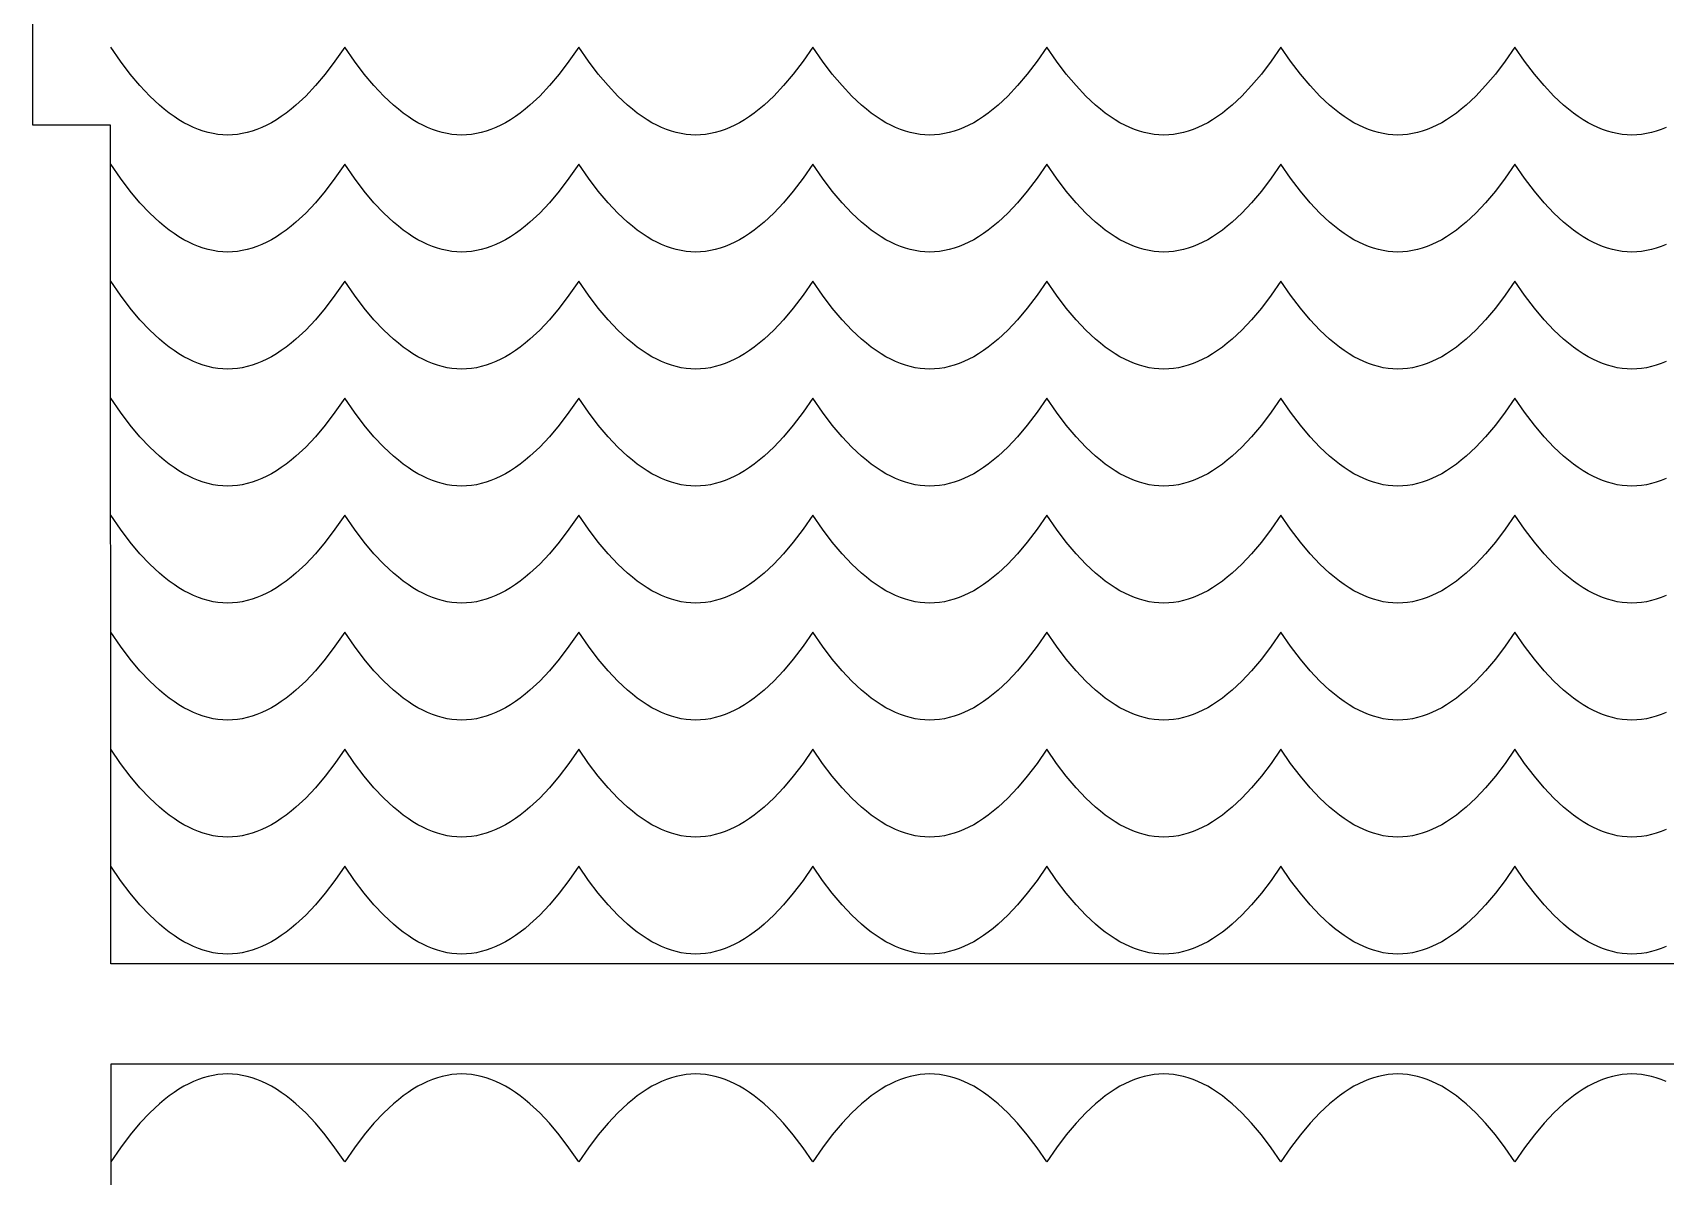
# Model space of a CAD drawing. Extents: x -831 to 1547, y -1426 to -385.
# Drawn here: x -1.2 to 61.6, y -667.8 to -623.8 of the extents above; entities that cross this region are included whole.
import ezdxf

# ---------------------------------------------------------------- set-up
doc = ezdxf.new("R2010")
doc.units = 0
doc.layers.add('CUT', color=18, linetype='CONTINUOUS')
doc.layers.add('ENGRAVE', color=1, linetype='CONTINUOUS')

msp = doc.modelspace()

# ---------------------------------------------------------------- linework, layer by layer
at = {"layer": 'CUT'}
for points in [[(1.841, -627.348), (-1.158, -627.348), (-1.158, -615.348), (1.842, -615.348), (1.841, -583.098), (253.842, -583.098), (253.842, -659.598), (1.842, -659.598)], [(1.841, -695.709), (-1.159, -695.709), (-1.159, -707.709), (1.842, -707.709), (1.841, -739.959), (253.842, -739.959), (253.842, -663.459), (1.842, -663.459)]]:
    msp.add_lwpolyline(points, close=True, dxfattribs=at)
at = {"layer": 'ENGRAVE'}
for points in [[(61.654, -627.436), (61.467, -627.512), (61.279, -627.576), (61.092, -627.629), (60.904, -627.67), (60.717, -627.699), (60.529, -627.717), (60.342, -627.723), (60.154, -627.717), (59.967, -627.699), (59.779, -627.67), (59.592, -627.629), (59.404, -627.576), (59.217, -627.512), (59.029, -627.436), (58.842, -627.348), (58.654, -627.248), (58.467, -627.137), (58.279, -627.014), (58.092, -626.879), (57.904, -626.733), (57.717, -626.574), (57.342, -626.223), (56.967, -625.824), (56.592, -625.379), (56.217, -624.887), (55.842, -624.348), (55.467, -624.887), (55.092, -625.379), (54.717, -625.824), (54.342, -626.223), (53.967, -626.574), (53.779, -626.732), (53.592, -626.879), (53.404, -627.014), (53.217, -627.137), (53.029, -627.248), (52.842, -627.348), (52.654, -627.436), (52.467, -627.512), (52.279, -627.576), (52.092, -627.629), (51.904, -627.67), (51.717, -627.699), (51.529, -627.717), (51.342, -627.723), (51.154, -627.717), (50.967, -627.699), (50.779, -627.67), (50.592, -627.629), (50.404, -627.576), (50.217, -627.512), (50.029, -627.436), (49.842, -627.348), (49.654, -627.248), (49.467, -627.137), (49.279, -627.014), (49.092, -626.879), (48.904, -626.732), (48.717, -626.574), (48.342, -626.223), (47.967, -625.824), (47.592, -625.379), (47.217, -624.887), (46.842, -624.348), (46.467, -624.887), (46.092, -625.379), (45.717, -625.824), (45.342, -626.223), (44.967, -626.574), (44.779, -626.732), (44.592, -626.879), (44.404, -627.014), (44.217, -627.137), (44.029, -627.248), (43.842, -627.348), (43.654, -627.436), (43.467, -627.512), (43.279, -627.576), (43.092, -627.629), (42.904, -627.67), (42.717, -627.699), (42.529, -627.717), (42.342, -627.723), (42.154, -627.717), (41.967, -627.699), (41.779, -627.67), (41.592, -627.629), (41.404, -627.576), (41.217, -627.512), (41.029, -627.436), (40.842, -627.348), (40.654, -627.248), (40.467, -627.137), (40.279, -627.014), (40.092, -626.879), (39.904, -626.732), (39.717, -626.574), (39.342, -626.223), (38.967, -625.824), (38.592, -625.379), (38.217, -624.887), (37.842, -624.348), (37.467, -624.887), (37.092, -625.379), (36.717, -625.824), (36.342, -626.223), (35.967, -626.574), (35.779, -626.732), (35.592, -626.879), (35.404, -627.014), (35.217, -627.137), (35.029, -627.248), (34.842, -627.348), (34.654, -627.436), (34.467, -627.512), (34.279, -627.576), (34.092, -627.629), (33.904, -627.67), (33.717, -627.699), (33.529, -627.717), (33.342, -627.723), (33.154, -627.717), (32.967, -627.699), (32.779, -627.67), (32.592, -627.629), (32.404, -627.576), (32.217, -627.512), (32.029, -627.436), (31.842, -627.348), (31.654, -627.248), (31.467, -627.137), (31.279, -627.014), (31.092, -626.879), (30.904, -626.732), (30.717, -626.574), (30.342, -626.223), (29.967, -625.824), (29.592, -625.379), (29.217, -624.887), (28.842, -624.348), (28.467, -624.887), (28.092, -625.379), (27.717, -625.824), (27.342, -626.223), (26.967, -626.574), (26.779, -626.732), (26.592, -626.879), (26.404, -627.014), (26.217, -627.137), (26.029, -627.248), (25.842, -627.348), (25.654, -627.436), (25.467, -627.512), (25.279, -627.576), (25.092, -627.629), (24.904, -627.67), (24.717, -627.699), (24.529, -627.717), (24.342, -627.723), (24.154, -627.717), (23.967, -627.699), (23.779, -627.67), (23.592, -627.629), (23.404, -627.576), (23.217, -627.512), (23.029, -627.436), (22.842, -627.348), (22.654, -627.248), (22.467, -627.137), (22.279, -627.014), (22.092, -626.879), (21.904, -626.732), (21.717, -626.574), (21.342, -626.223), (20.967, -625.824), (20.592, -625.379), (20.217, -624.887), (19.842, -624.348), (19.467, -624.887), (19.092, -625.379), (18.717, -625.824), (18.342, -626.223), (17.967, -626.574), (17.779, -626.732), (17.592, -626.879), (17.404, -627.014), (17.217, -627.137), (17.029, -627.248), (16.842, -627.348), (16.654, -627.436), (16.467, -627.512), (16.279, -627.576), (16.092, -627.629), (15.904, -627.67), (15.717, -627.699), (15.529, -627.717), (15.342, -627.723), (15.154, -627.717), (14.967, -627.699), (14.779, -627.67), (14.592, -627.629), (14.404, -627.576), (14.217, -627.512), (14.029, -627.436), (13.842, -627.348), (13.654, -627.248), (13.467, -627.137), (13.279, -627.014), (13.092, -626.879), (12.904, -626.732), (12.717, -626.574), (12.342, -626.223), (11.967, -625.824), (11.592, -625.379), (11.217, -624.887), (10.842, -624.348), (10.467, -624.887), (10.092, -625.379), (9.717, -625.824), (9.342, -626.223), (8.967, -626.574), (8.779, -626.732), (8.592, -626.879), (8.404, -627.014), (8.217, -627.137), (8.029, -627.248), (7.842, -627.348), (7.654, -627.436), (7.467, -627.512), (7.279, -627.576), (7.092, -627.629), (6.904, -627.67), (6.717, -627.699), (6.529, -627.717), (6.342, -627.723), (6.154, -627.717), (5.967, -627.699), (5.779, -627.67), (5.592, -627.629), (5.404, -627.576), (5.217, -627.512), (5.029, -627.436), (4.842, -627.348), (4.654, -627.248), (4.467, -627.137), (4.279, -627.014), (4.092, -626.879), (3.904, -626.732), (3.717, -626.574), (3.342, -626.223), (2.967, -625.824), (2.592, -625.379), (2.217, -624.887), (1.842, -624.348)], [(61.654, -631.936), (61.467, -632.012), (61.279, -632.076), (61.092, -632.129), (60.904, -632.17), (60.717, -632.199), (60.529, -632.217), (60.342, -632.223), (60.154, -632.217), (59.967, -632.199), (59.779, -632.17), (59.592, -632.129), (59.404, -632.076), (59.217, -632.012), (59.029, -631.936), (58.842, -631.848), (58.654, -631.748), (58.467, -631.637), (58.279, -631.514), (58.092, -631.379), (57.904, -631.232), (57.717, -631.074), (57.342, -630.723), (56.967, -630.324), (56.592, -629.879), (56.217, -629.387), (55.842, -628.848), (55.467, -629.387), (55.092, -629.879), (54.717, -630.324), (54.342, -630.723), (53.967, -631.074), (53.779, -631.232), (53.592, -631.379), (53.404, -631.514), (53.217, -631.637), (53.029, -631.748), (52.842, -631.848), (52.654, -631.936), (52.467, -632.012), (52.279, -632.076), (52.092, -632.129), (51.904, -632.17), (51.717, -632.199), (51.529, -632.217), (51.342, -632.223), (51.154, -632.217), (50.967, -632.199), (50.779, -632.17), (50.592, -632.129), (50.404, -632.076), (50.217, -632.012), (50.029, -631.936), (49.842, -631.848), (49.654, -631.748), (49.467, -631.637), (49.279, -631.514), (49.092, -631.379), (48.904, -631.232), (48.717, -631.074), (48.342, -630.723), (47.967, -630.324), (47.592, -629.879), (47.217, -629.387), (46.842, -628.848), (46.467, -629.387), (46.092, -629.879), (45.717, -630.324), (45.342, -630.723), (44.967, -631.074), (44.779, -631.232), (44.592, -631.379), (44.404, -631.514), (44.217, -631.637), (44.029, -631.748), (43.842, -631.848), (43.654, -631.936), (43.467, -632.012), (43.279, -632.076), (43.092, -632.129), (42.904, -632.17), (42.717, -632.199), (42.529, -632.217), (42.342, -632.223), (42.154, -632.217), (41.967, -632.199), (41.779, -632.17), (41.592, -632.129), (41.404, -632.076), (41.217, -632.012), (41.029, -631.936), (40.842, -631.848), (40.654, -631.748), (40.467, -631.637), (40.279, -631.514), (40.092, -631.379), (39.904, -631.232), (39.717, -631.074), (39.342, -630.723), (38.967, -630.324), (38.592, -629.879), (38.217, -629.387), (37.842, -628.848), (37.467, -629.387), (37.092, -629.879), (36.717, -630.324), (36.342, -630.723), (35.967, -631.074), (35.779, -631.232), (35.592, -631.379), (35.404, -631.514), (35.217, -631.637), (35.029, -631.748), (34.842, -631.848), (34.654, -631.936), (34.467, -632.012), (34.279, -632.076), (34.092, -632.129), (33.904, -632.17), (33.717, -632.199), (33.529, -632.217), (33.342, -632.223), (33.154, -632.217), (32.967, -632.199), (32.779, -632.17), (32.592, -632.129), (32.404, -632.076), (32.217, -632.012), (32.029, -631.936), (31.842, -631.848), (31.654, -631.748), (31.467, -631.637), (31.279, -631.514), (31.092, -631.379), (30.904, -631.232), (30.717, -631.074), (30.342, -630.723), (29.967, -630.324), (29.592, -629.879), (29.217, -629.387), (28.842, -628.848), (28.467, -629.387), (28.092, -629.879), (27.717, -630.324), (27.342, -630.723), (26.967, -631.074), (26.779, -631.232), (26.592, -631.379), (26.404, -631.514), (26.217, -631.637), (26.029, -631.748), (25.842, -631.848), (25.654, -631.936), (25.467, -632.012), (25.279, -632.076), (25.092, -632.129), (24.904, -632.17), (24.717, -632.199), (24.529, -632.217), (24.342, -632.223), (24.154, -632.217), (23.967, -632.199), (23.779, -632.17), (23.592, -632.129), (23.404, -632.076), (23.217, -632.012), (23.029, -631.936), (22.842, -631.848), (22.654, -631.748), (22.467, -631.637), (22.279, -631.514), (22.092, -631.379), (21.904, -631.232), (21.717, -631.074), (21.342, -630.723), (20.967, -630.324), (20.592, -629.879), (20.217, -629.387), (19.842, -628.848), (19.467, -629.387), (19.092, -629.879), (18.717, -630.324), (18.342, -630.723), (17.967, -631.074), (17.779, -631.232), (17.592, -631.379), (17.404, -631.514), (17.217, -631.637), (17.029, -631.748), (16.842, -631.848), (16.654, -631.936), (16.467, -632.012), (16.279, -632.076), (16.092, -632.129), (15.904, -632.17), (15.717, -632.199), (15.529, -632.217), (15.342, -632.223), (15.154, -632.217), (14.967, -632.199), (14.779, -632.17), (14.592, -632.129), (14.404, -632.076), (14.217, -632.012), (14.029, -631.936), (13.842, -631.848), (13.654, -631.748), (13.467, -631.637), (13.279, -631.514), (13.092, -631.379), (12.904, -631.232), (12.717, -631.074), (12.342, -630.723), (11.967, -630.324), (11.592, -629.879), (11.217, -629.387), (10.842, -628.848), (10.467, -629.387), (10.092, -629.879), (9.717, -630.324), (9.342, -630.723), (8.967, -631.074), (8.779, -631.232), (8.592, -631.379), (8.404, -631.514), (8.217, -631.637), (8.029, -631.748), (7.842, -631.848), (7.654, -631.936), (7.467, -632.012), (7.279, -632.076), (7.092, -632.129), (6.904, -632.17), (6.717, -632.199), (6.529, -632.217), (6.342, -632.223), (6.154, -632.217), (5.967, -632.199), (5.779, -632.17), (5.592, -632.129), (5.404, -632.076), (5.217, -632.012), (5.029, -631.936), (4.842, -631.848), (4.654, -631.748), (4.467, -631.637), (4.279, -631.514), (4.092, -631.379), (3.904, -631.232), (3.717, -631.074), (3.342, -630.723), (2.967, -630.324), (2.592, -629.879), (2.217, -629.387), (1.842, -628.848)], [(61.654, -636.436), (61.467, -636.512), (61.279, -636.576), (61.092, -636.629), (60.904, -636.67), (60.717, -636.699), (60.529, -636.717), (60.342, -636.723), (60.154, -636.717), (59.967, -636.699), (59.779, -636.67), (59.592, -636.629), (59.404, -636.576), (59.217, -636.512), (59.029, -636.436), (58.842, -636.348), (58.654, -636.248), (58.467, -636.137), (58.279, -636.014), (58.092, -635.879), (57.904, -635.732), (57.717, -635.574), (57.342, -635.223), (56.967, -634.824), (56.592, -634.379), (56.217, -633.887), (55.842, -633.348), (55.467, -633.887), (55.092, -634.379), (54.717, -634.824), (54.342, -635.223), (53.967, -635.574), (53.779, -635.732), (53.592, -635.879), (53.404, -636.014), (53.217, -636.137), (53.029, -636.248), (52.842, -636.348), (52.654, -636.436), (52.467, -636.512), (52.279, -636.576), (52.092, -636.629), (51.904, -636.67), (51.717, -636.699), (51.529, -636.717), (51.342, -636.723), (51.154, -636.717), (50.967, -636.699), (50.779, -636.67), (50.592, -636.629), (50.404, -636.576), (50.217, -636.512), (50.029, -636.436), (49.842, -636.348), (49.654, -636.248), (49.467, -636.137), (49.279, -636.014), (49.092, -635.879), (48.904, -635.732), (48.717, -635.574), (48.342, -635.223), (47.967, -634.824), (47.592, -634.379), (47.217, -633.887), (46.842, -633.348), (46.467, -633.887), (46.092, -634.379), (45.717, -634.824), (45.342, -635.223), (44.967, -635.574), (44.779, -635.732), (44.592, -635.879), (44.404, -636.014), (44.217, -636.137), (44.029, -636.248), (43.842, -636.348), (43.654, -636.436), (43.467, -636.512), (43.279, -636.576), (43.092, -636.629), (42.904, -636.67), (42.717, -636.699), (42.529, -636.717), (42.342, -636.723), (42.154, -636.717), (41.967, -636.699), (41.779, -636.67), (41.592, -636.629), (41.404, -636.576), (41.217, -636.512), (41.029, -636.436), (40.842, -636.348), (40.654, -636.248), (40.467, -636.137), (40.279, -636.014), (40.092, -635.879), (39.904, -635.732), (39.717, -635.574), (39.342, -635.223), (38.967, -634.824), (38.592, -634.379), (38.217, -633.887), (37.842, -633.348), (37.467, -633.887), (37.092, -634.379), (36.717, -634.824), (36.342, -635.223), (35.967, -635.574), (35.779, -635.732), (35.592, -635.879), (35.404, -636.014), (35.217, -636.137), (35.029, -636.248), (34.842, -636.348), (34.654, -636.436), (34.467, -636.512), (34.279, -636.576), (34.092, -636.629), (33.904, -636.67), (33.717, -636.699), (33.529, -636.717), (33.342, -636.723), (33.154, -636.717), (32.967, -636.699), (32.779, -636.67), (32.592, -636.629), (32.404, -636.576), (32.217, -636.512), (32.029, -636.436), (31.842, -636.348), (31.654, -636.248), (31.467, -636.137), (31.279, -636.014), (31.092, -635.879), (30.904, -635.732), (30.717, -635.574), (30.342, -635.223), (29.967, -634.824), (29.592, -634.379), (29.217, -633.887), (28.842, -633.348), (28.467, -633.887), (28.092, -634.379), (27.717, -634.824), (27.342, -635.223), (26.967, -635.574), (26.779, -635.732), (26.592, -635.879), (26.404, -636.014), (26.217, -636.137), (26.029, -636.248), (25.842, -636.348), (25.654, -636.436), (25.467, -636.512), (25.279, -636.576), (25.092, -636.629), (24.904, -636.67), (24.717, -636.699), (24.529, -636.717), (24.342, -636.723), (24.154, -636.717), (23.967, -636.699), (23.779, -636.67), (23.592, -636.629), (23.404, -636.576), (23.217, -636.512), (23.029, -636.436), (22.842, -636.348), (22.654, -636.248), (22.467, -636.137), (22.279, -636.014), (22.092, -635.879), (21.904, -635.732), (21.717, -635.574), (21.342, -635.223), (20.967, -634.824), (20.592, -634.379), (20.217, -633.887), (19.842, -633.348), (19.467, -633.887), (19.092, -634.379), (18.717, -634.824), (18.342, -635.223), (17.967, -635.574), (17.779, -635.732), (17.592, -635.879), (17.404, -636.014), (17.217, -636.137), (17.029, -636.248), (16.842, -636.348), (16.654, -636.436), (16.467, -636.512), (16.279, -636.576), (16.092, -636.629), (15.904, -636.67), (15.717, -636.699), (15.529, -636.717), (15.342, -636.723), (15.154, -636.717), (14.967, -636.699), (14.779, -636.67), (14.592, -636.629), (14.404, -636.576), (14.217, -636.512), (14.029, -636.436), (13.842, -636.348), (13.654, -636.248), (13.467, -636.137), (13.279, -636.014), (13.092, -635.879), (12.904, -635.732), (12.717, -635.574), (12.342, -635.223), (11.967, -634.824), (11.592, -634.379), (11.217, -633.887), (10.842, -633.348), (10.467, -633.887), (10.092, -634.379), (9.717, -634.824), (9.342, -635.223), (8.967, -635.574), (8.779, -635.732), (8.592, -635.879), (8.404, -636.014), (8.217, -636.137), (8.029, -636.248), (7.842, -636.348), (7.654, -636.436), (7.467, -636.512), (7.279, -636.576), (7.092, -636.629), (6.904, -636.67), (6.717, -636.699), (6.529, -636.717), (6.342, -636.723), (6.154, -636.717), (5.967, -636.699), (5.779, -636.67), (5.592, -636.629), (5.404, -636.576), (5.217, -636.512), (5.029, -636.436), (4.842, -636.348), (4.654, -636.248), (4.467, -636.137), (4.279, -636.014), (4.092, -635.879), (3.904, -635.732), (3.717, -635.574), (3.342, -635.223), (2.967, -634.824), (2.592, -634.379), (2.217, -633.887), (1.842, -633.348)], [(61.654, -640.936), (61.467, -641.012), (61.279, -641.076), (61.092, -641.129), (60.904, -641.17), (60.717, -641.199), (60.529, -641.217), (60.342, -641.223), (60.154, -641.217), (59.967, -641.199), (59.779, -641.17), (59.592, -641.129), (59.404, -641.076), (59.217, -641.012), (59.029, -640.936), (58.842, -640.848), (58.654, -640.748), (58.467, -640.637), (58.279, -640.514), (58.092, -640.379), (57.904, -640.233), (57.717, -640.074), (57.342, -639.723), (56.967, -639.324), (56.592, -638.879), (56.217, -638.387), (55.842, -637.848), (55.467, -638.387), (55.092, -638.879), (54.717, -639.324), (54.342, -639.723), (53.967, -640.074), (53.779, -640.233), (53.592, -640.379), (53.404, -640.514), (53.217, -640.637), (53.029, -640.748), (52.842, -640.848), (52.654, -640.936), (52.467, -641.012), (52.279, -641.076), (52.092, -641.129), (51.904, -641.17), (51.717, -641.199), (51.529, -641.217), (51.342, -641.223), (51.154, -641.217), (50.967, -641.199), (50.779, -641.17), (50.592, -641.129), (50.404, -641.076), (50.217, -641.012), (50.029, -640.936), (49.842, -640.848), (49.654, -640.748), (49.467, -640.637), (49.279, -640.514), (49.092, -640.379), (48.904, -640.233), (48.717, -640.074), (48.342, -639.723), (47.967, -639.324), (47.592, -638.879), (47.217, -638.387), (46.842, -637.848), (46.467, -638.387), (46.092, -638.879), (45.717, -639.324), (45.342, -639.723), (44.967, -640.074), (44.779, -640.233), (44.592, -640.379), (44.404, -640.514), (44.217, -640.637), (44.029, -640.748), (43.842, -640.848), (43.654, -640.936), (43.467, -641.012), (43.279, -641.076), (43.092, -641.129), (42.904, -641.17), (42.717, -641.199), (42.529, -641.217), (42.342, -641.223), (42.154, -641.217), (41.967, -641.199), (41.779, -641.17), (41.592, -641.129), (41.404, -641.076), (41.217, -641.012), (41.029, -640.936), (40.842, -640.848), (40.654, -640.748), (40.467, -640.637), (40.279, -640.514), (40.092, -640.379), (39.904, -640.233), (39.717, -640.074), (39.342, -639.723), (38.967, -639.324), (38.592, -638.879), (38.217, -638.387), (37.842, -637.848), (37.467, -638.387), (37.092, -638.879), (36.717, -639.324), (36.342, -639.723), (35.967, -640.074), (35.779, -640.233), (35.592, -640.379), (35.404, -640.514), (35.217, -640.637), (35.029, -640.748), (34.842, -640.848), (34.654, -640.936), (34.467, -641.012), (34.279, -641.076), (34.092, -641.129), (33.904, -641.17), (33.717, -641.199), (33.529, -641.217), (33.342, -641.223), (33.154, -641.217), (32.967, -641.199), (32.779, -641.17), (32.592, -641.129), (32.404, -641.076), (32.217, -641.012), (32.029, -640.936), (31.842, -640.848), (31.654, -640.748), (31.467, -640.637), (31.279, -640.514), (31.092, -640.379), (30.904, -640.233), (30.717, -640.074), (30.342, -639.723), (29.967, -639.324), (29.592, -638.879), (29.217, -638.387), (28.842, -637.848), (28.467, -638.387), (28.092, -638.879), (27.717, -639.324), (27.342, -639.723), (26.967, -640.074), (26.779, -640.233), (26.592, -640.379), (26.404, -640.514), (26.217, -640.637), (26.029, -640.748), (25.842, -640.848), (25.654, -640.936), (25.467, -641.012), (25.279, -641.076), (25.092, -641.129), (24.904, -641.17), (24.717, -641.199), (24.529, -641.217), (24.342, -641.223), (24.154, -641.217), (23.967, -641.199), (23.779, -641.17), (23.592, -641.129), (23.404, -641.076), (23.217, -641.012), (23.029, -640.936), (22.842, -640.848), (22.654, -640.748), (22.467, -640.637), (22.279, -640.514), (22.092, -640.379), (21.904, -640.233), (21.717, -640.074), (21.342, -639.723), (20.967, -639.324), (20.592, -638.879), (20.217, -638.387), (19.842, -637.848), (19.467, -638.387), (19.092, -638.879), (18.717, -639.324), (18.342, -639.723), (17.967, -640.074), (17.779, -640.233), (17.592, -640.379), (17.404, -640.514), (17.217, -640.637), (17.029, -640.748), (16.842, -640.848), (16.654, -640.936), (16.467, -641.012), (16.279, -641.076), (16.092, -641.129), (15.904, -641.17), (15.717, -641.199), (15.529, -641.217), (15.342, -641.223), (15.154, -641.217), (14.967, -641.199), (14.779, -641.17), (14.592, -641.129), (14.404, -641.076), (14.217, -641.012), (14.029, -640.936), (13.842, -640.848), (13.654, -640.748), (13.467, -640.637), (13.279, -640.514), (13.092, -640.379), (12.904, -640.233), (12.717, -640.074), (12.342, -639.723), (11.967, -639.324), (11.592, -638.879), (11.217, -638.387), (10.842, -637.848), (10.467, -638.387), (10.092, -638.879), (9.717, -639.324), (9.342, -639.723), (8.967, -640.074), (8.779, -640.233), (8.592, -640.379), (8.404, -640.514), (8.217, -640.637), (8.029, -640.748), (7.842, -640.848), (7.654, -640.936), (7.467, -641.012), (7.279, -641.076), (7.092, -641.129), (6.904, -641.17), (6.717, -641.199), (6.529, -641.217), (6.342, -641.223), (6.154, -641.217), (5.967, -641.199), (5.779, -641.17), (5.592, -641.129), (5.404, -641.076), (5.217, -641.012), (5.029, -640.936), (4.842, -640.848), (4.654, -640.748), (4.467, -640.637), (4.279, -640.514), (4.092, -640.379), (3.904, -640.232), (3.717, -640.074), (3.342, -639.723), (2.967, -639.324), (2.592, -638.879), (2.217, -638.387), (1.842, -637.848)], [(61.654, -645.436), (61.467, -645.512), (61.279, -645.576), (61.092, -645.629), (60.904, -645.67), (60.717, -645.699), (60.529, -645.717), (60.342, -645.723), (60.154, -645.717), (59.967, -645.699), (59.779, -645.67), (59.592, -645.629), (59.404, -645.576), (59.217, -645.512), (59.029, -645.436), (58.842, -645.348), (58.654, -645.248), (58.467, -645.137), (58.279, -645.014), (58.092, -644.879), (57.904, -644.733), (57.717, -644.574), (57.342, -644.223), (56.967, -643.824), (56.592, -643.379), (56.217, -642.887), (55.842, -642.348), (55.467, -642.887), (55.092, -643.379), (54.717, -643.824), (54.342, -644.223), (53.967, -644.574), (53.779, -644.733), (53.592, -644.879), (53.404, -645.014), (53.217, -645.137), (53.029, -645.248), (52.842, -645.348), (52.654, -645.436), (52.467, -645.512), (52.279, -645.576), (52.092, -645.629), (51.904, -645.67), (51.717, -645.699), (51.529, -645.717), (51.342, -645.723), (51.154, -645.717), (50.967, -645.699), (50.779, -645.67), (50.592, -645.629), (50.404, -645.576), (50.217, -645.512), (50.029, -645.436), (49.842, -645.348), (49.654, -645.248), (49.467, -645.137), (49.279, -645.014), (49.092, -644.879), (48.904, -644.733), (48.717, -644.574), (48.342, -644.223), (47.967, -643.824), (47.592, -643.379), (47.217, -642.887), (46.842, -642.348), (46.467, -642.887), (46.092, -643.379), (45.717, -643.824), (45.342, -644.223), (44.967, -644.574), (44.779, -644.733), (44.592, -644.879), (44.404, -645.014), (44.217, -645.137), (44.029, -645.248), (43.842, -645.348), (43.654, -645.436), (43.467, -645.512), (43.279, -645.576), (43.092, -645.629), (42.904, -645.67), (42.717, -645.699), (42.529, -645.717), (42.342, -645.723), (42.154, -645.717), (41.967, -645.699), (41.779, -645.67), (41.592, -645.629), (41.404, -645.576), (41.217, -645.512), (41.029, -645.436), (40.842, -645.348), (40.654, -645.248), (40.467, -645.137), (40.279, -645.014), (40.092, -644.879), (39.904, -644.733), (39.717, -644.574), (39.342, -644.223), (38.967, -643.824), (38.592, -643.379), (38.217, -642.887), (37.842, -642.348), (37.467, -642.887), (37.092, -643.379), (36.717, -643.824), (36.342, -644.223), (35.967, -644.574), (35.779, -644.733), (35.592, -644.879), (35.404, -645.014), (35.217, -645.137), (35.029, -645.248), (34.842, -645.348), (34.654, -645.436), (34.467, -645.512), (34.279, -645.576), (34.092, -645.629), (33.904, -645.67), (33.717, -645.699), (33.529, -645.717), (33.342, -645.723), (33.154, -645.717), (32.967, -645.699), (32.779, -645.67), (32.592, -645.629), (32.404, -645.576), (32.217, -645.512), (32.029, -645.436), (31.842, -645.348), (31.654, -645.248), (31.467, -645.137), (31.279, -645.014), (31.092, -644.879), (30.904, -644.733), (30.717, -644.574), (30.342, -644.223), (29.967, -643.824), (29.592, -643.379), (29.217, -642.887), (28.842, -642.348), (28.467, -642.887), (28.092, -643.379), (27.717, -643.824), (27.342, -644.223), (26.967, -644.574), (26.779, -644.733), (26.592, -644.879), (26.404, -645.014), (26.217, -645.137), (26.029, -645.248), (25.842, -645.348), (25.654, -645.436), (25.467, -645.512), (25.279, -645.576), (25.092, -645.629), (24.904, -645.67), (24.717, -645.699), (24.529, -645.717), (24.342, -645.723), (24.154, -645.717), (23.967, -645.699), (23.779, -645.67), (23.592, -645.629), (23.404, -645.576), (23.217, -645.512), (23.029, -645.436), (22.842, -645.348), (22.654, -645.248), (22.467, -645.137), (22.279, -645.014), (22.092, -644.879), (21.904, -644.733), (21.717, -644.574), (21.342, -644.223), (20.967, -643.824), (20.592, -643.379), (20.217, -642.887), (19.842, -642.348), (19.467, -642.887), (19.092, -643.379), (18.717, -643.824), (18.342, -644.223), (17.967, -644.574), (17.779, -644.733), (17.592, -644.879), (17.404, -645.014), (17.217, -645.137), (17.029, -645.248), (16.842, -645.348), (16.654, -645.436), (16.467, -645.512), (16.279, -645.576), (16.092, -645.629), (15.904, -645.67), (15.717, -645.699), (15.529, -645.717), (15.342, -645.723), (15.154, -645.717), (14.967, -645.699), (14.779, -645.67), (14.592, -645.629), (14.404, -645.576), (14.217, -645.512), (14.029, -645.436), (13.842, -645.348), (13.654, -645.248), (13.467, -645.137), (13.279, -645.014), (13.092, -644.879), (12.904, -644.733), (12.717, -644.574), (12.342, -644.223), (11.967, -643.824), (11.592, -643.379), (11.217, -642.887), (10.842, -642.348), (10.467, -642.887), (10.092, -643.379), (9.717, -643.824), (9.342, -644.223), (8.967, -644.574), (8.779, -644.733), (8.592, -644.879), (8.404, -645.014), (8.217, -645.137), (8.029, -645.248), (7.842, -645.348), (7.654, -645.436), (7.467, -645.512), (7.279, -645.576), (7.092, -645.629), (6.904, -645.67), (6.717, -645.699), (6.529, -645.717), (6.342, -645.723), (6.154, -645.717), (5.967, -645.699), (5.779, -645.67), (5.592, -645.629), (5.404, -645.576), (5.217, -645.512), (5.029, -645.436), (4.842, -645.348), (4.654, -645.248), (4.467, -645.137), (4.279, -645.014), (4.092, -644.879), (3.904, -644.732), (3.717, -644.574), (3.342, -644.223), (2.967, -643.824), (2.592, -643.379), (2.217, -642.887), (1.842, -642.348)], [(61.654, -649.936), (61.467, -650.012), (61.279, -650.076), (61.092, -650.129), (60.904, -650.17), (60.717, -650.199), (60.529, -650.217), (60.342, -650.223), (60.154, -650.217), (59.967, -650.199), (59.779, -650.17), (59.592, -650.129), (59.404, -650.076), (59.217, -650.012), (59.029, -649.936), (58.842, -649.848), (58.654, -649.748), (58.467, -649.637), (58.279, -649.514), (58.092, -649.379), (57.904, -649.233), (57.717, -649.074), (57.342, -648.723), (56.967, -648.324), (56.592, -647.879), (56.217, -647.387), (55.842, -646.848), (55.467, -647.387), (55.092, -647.879), (54.717, -648.324), (54.342, -648.723), (53.967, -649.074), (53.779, -649.233), (53.592, -649.379), (53.404, -649.514), (53.217, -649.637), (53.029, -649.748), (52.842, -649.848), (52.654, -649.936), (52.467, -650.012), (52.279, -650.076), (52.092, -650.129), (51.904, -650.17), (51.717, -650.199), (51.529, -650.217), (51.342, -650.223), (51.154, -650.217), (50.967, -650.199), (50.779, -650.17), (50.592, -650.129), (50.404, -650.076), (50.217, -650.012), (50.029, -649.936), (49.842, -649.848), (49.654, -649.748), (49.467, -649.637), (49.279, -649.514), (49.092, -649.379), (48.904, -649.233), (48.717, -649.074), (48.342, -648.723), (47.967, -648.324), (47.592, -647.879), (47.217, -647.387), (46.842, -646.848), (46.467, -647.387), (46.092, -647.879), (45.717, -648.324), (45.342, -648.723), (44.967, -649.074), (44.779, -649.233), (44.592, -649.379), (44.404, -649.514), (44.217, -649.637), (44.029, -649.748), (43.842, -649.848), (43.654, -649.936), (43.467, -650.012), (43.279, -650.076), (43.092, -650.129), (42.904, -650.17), (42.717, -650.199), (42.529, -650.217), (42.342, -650.223), (42.154, -650.217), (41.967, -650.199), (41.779, -650.17), (41.592, -650.129), (41.404, -650.076), (41.217, -650.012), (41.029, -649.936), (40.842, -649.848), (40.654, -649.748), (40.467, -649.637), (40.279, -649.514), (40.092, -649.379), (39.904, -649.233), (39.717, -649.074), (39.342, -648.723), (38.967, -648.324), (38.592, -647.879), (38.217, -647.387), (37.842, -646.848), (37.467, -647.387), (37.092, -647.879), (36.717, -648.324), (36.342, -648.723), (35.967, -649.074), (35.779, -649.233), (35.592, -649.379), (35.404, -649.514), (35.217, -649.637), (35.029, -649.748), (34.842, -649.848), (34.654, -649.936), (34.467, -650.012), (34.279, -650.076), (34.092, -650.129), (33.904, -650.17), (33.717, -650.199), (33.529, -650.217), (33.342, -650.223), (33.154, -650.217), (32.967, -650.199), (32.779, -650.17), (32.592, -650.129), (32.404, -650.076), (32.217, -650.012), (32.029, -649.936), (31.842, -649.848), (31.654, -649.748), (31.467, -649.637), (31.279, -649.514), (31.092, -649.379), (30.904, -649.233), (30.717, -649.074), (30.342, -648.723), (29.967, -648.324), (29.592, -647.879), (29.217, -647.387), (28.842, -646.848), (28.467, -647.387), (28.092, -647.879), (27.717, -648.324), (27.342, -648.723), (26.967, -649.074), (26.779, -649.233), (26.592, -649.379), (26.404, -649.514), (26.217, -649.637), (26.029, -649.748), (25.842, -649.848), (25.654, -649.936), (25.467, -650.012), (25.279, -650.076), (25.092, -650.129), (24.904, -650.17), (24.717, -650.199), (24.529, -650.217), (24.342, -650.223), (24.154, -650.217), (23.967, -650.199), (23.779, -650.17), (23.592, -650.129), (23.404, -650.076), (23.217, -650.012), (23.029, -649.936), (22.842, -649.848), (22.654, -649.748), (22.467, -649.637), (22.279, -649.514), (22.092, -649.379), (21.904, -649.233), (21.717, -649.074), (21.342, -648.723), (20.967, -648.324), (20.592, -647.879), (20.217, -647.387), (19.842, -646.848), (19.467, -647.387), (19.092, -647.879), (18.717, -648.324), (18.342, -648.723), (17.967, -649.074), (17.779, -649.233), (17.592, -649.379), (17.404, -649.514), (17.217, -649.637), (17.029, -649.748), (16.842, -649.848), (16.654, -649.936), (16.467, -650.012), (16.279, -650.076), (16.092, -650.129), (15.904, -650.17), (15.717, -650.199), (15.529, -650.217), (15.342, -650.223), (15.154, -650.217), (14.967, -650.199), (14.779, -650.17), (14.592, -650.129), (14.404, -650.076), (14.217, -650.012), (14.029, -649.936), (13.842, -649.848), (13.654, -649.748), (13.467, -649.637), (13.279, -649.514), (13.092, -649.379), (12.904, -649.233), (12.717, -649.074), (12.342, -648.723), (11.967, -648.324), (11.592, -647.879), (11.217, -647.387), (10.842, -646.848), (10.467, -647.387), (10.092, -647.879), (9.717, -648.324), (9.342, -648.723), (8.967, -649.074), (8.779, -649.232), (8.592, -649.379), (8.404, -649.514), (8.217, -649.637), (8.029, -649.748), (7.842, -649.848), (7.654, -649.936), (7.467, -650.012), (7.279, -650.076), (7.092, -650.129), (6.904, -650.17), (6.717, -650.199), (6.529, -650.217), (6.342, -650.223), (6.154, -650.217), (5.967, -650.199), (5.779, -650.17), (5.592, -650.129), (5.404, -650.076), (5.217, -650.012), (5.029, -649.936), (4.842, -649.848), (4.654, -649.748), (4.467, -649.637), (4.279, -649.514), (4.092, -649.379), (3.904, -649.232), (3.717, -649.074), (3.342, -648.723), (2.967, -648.324), (2.592, -647.879), (2.217, -647.387), (1.842, -646.848)], [(61.654, -654.436), (61.467, -654.512), (61.279, -654.576), (61.092, -654.629), (60.904, -654.67), (60.717, -654.699), (60.529, -654.717), (60.342, -654.723), (60.154, -654.717), (59.967, -654.699), (59.779, -654.67), (59.592, -654.629), (59.404, -654.576), (59.217, -654.512), (59.029, -654.436), (58.842, -654.348), (58.654, -654.248), (58.467, -654.137), (58.279, -654.014), (58.092, -653.879), (57.904, -653.733), (57.717, -653.574), (57.342, -653.223), (56.967, -652.824), (56.592, -652.379), (56.217, -651.887), (55.842, -651.348), (55.467, -651.887), (55.092, -652.379), (54.717, -652.824), (54.342, -653.223), (53.967, -653.574), (53.779, -653.733), (53.592, -653.879), (53.404, -654.014), (53.217, -654.137), (53.029, -654.248), (52.842, -654.348), (52.654, -654.436), (52.467, -654.512), (52.279, -654.576), (52.092, -654.629), (51.904, -654.67), (51.717, -654.699), (51.529, -654.717), (51.342, -654.723), (51.154, -654.717), (50.967, -654.699), (50.779, -654.67), (50.592, -654.629), (50.404, -654.576), (50.217, -654.512), (50.029, -654.436), (49.842, -654.348), (49.654, -654.248), (49.467, -654.137), (49.279, -654.014), (49.092, -653.879), (48.904, -653.733), (48.717, -653.574), (48.342, -653.223), (47.967, -652.824), (47.592, -652.379), (47.217, -651.887), (46.842, -651.348), (46.467, -651.887), (46.092, -652.379), (45.717, -652.824), (45.342, -653.223), (44.967, -653.574), (44.779, -653.733), (44.592, -653.879), (44.404, -654.014), (44.217, -654.137), (44.029, -654.248), (43.842, -654.348), (43.654, -654.436), (43.467, -654.512), (43.279, -654.576), (43.092, -654.629), (42.904, -654.67), (42.717, -654.699), (42.529, -654.717), (42.342, -654.723), (42.154, -654.717), (41.967, -654.699), (41.779, -654.67), (41.592, -654.629), (41.404, -654.576), (41.217, -654.512), (41.029, -654.436), (40.842, -654.348), (40.654, -654.248), (40.467, -654.137), (40.279, -654.014), (40.092, -653.879), (39.904, -653.733), (39.717, -653.574), (39.342, -653.223), (38.967, -652.824), (38.592, -652.379), (38.217, -651.887), (37.842, -651.348), (37.467, -651.887), (37.092, -652.379), (36.717, -652.824), (36.342, -653.223), (35.967, -653.574), (35.779, -653.733), (35.592, -653.879), (35.404, -654.014), (35.217, -654.137), (35.029, -654.248), (34.842, -654.348), (34.654, -654.436), (34.467, -654.512), (34.279, -654.576), (34.092, -654.629), (33.904, -654.67), (33.717, -654.699), (33.529, -654.717), (33.342, -654.723), (33.154, -654.717), (32.967, -654.699), (32.779, -654.67), (32.592, -654.629), (32.404, -654.576), (32.217, -654.512), (32.029, -654.436), (31.842, -654.348), (31.654, -654.248), (31.467, -654.137), (31.279, -654.014), (31.092, -653.879), (30.904, -653.733), (30.717, -653.574), (30.342, -653.223), (29.967, -652.824), (29.592, -652.379), (29.217, -651.887), (28.842, -651.348), (28.467, -651.887), (28.092, -652.379), (27.717, -652.824), (27.342, -653.223), (26.967, -653.574), (26.779, -653.733), (26.592, -653.879), (26.404, -654.014), (26.217, -654.137), (26.029, -654.248), (25.842, -654.348), (25.654, -654.436), (25.467, -654.512), (25.279, -654.576), (25.092, -654.629), (24.904, -654.67), (24.717, -654.699), (24.529, -654.717), (24.342, -654.723), (24.154, -654.717), (23.967, -654.699), (23.779, -654.67), (23.592, -654.629), (23.404, -654.576), (23.217, -654.512), (23.029, -654.436), (22.842, -654.348), (22.654, -654.248), (22.467, -654.137), (22.279, -654.014), (22.092, -653.879), (21.904, -653.733), (21.717, -653.574), (21.342, -653.223), (20.967, -652.824), (20.592, -652.379), (20.217, -651.887), (19.842, -651.348), (19.467, -651.887), (19.092, -652.379), (18.717, -652.824), (18.342, -653.223), (17.967, -653.574), (17.779, -653.733), (17.592, -653.879), (17.404, -654.014), (17.217, -654.137), (17.029, -654.248), (16.842, -654.348), (16.654, -654.436), (16.467, -654.512), (16.279, -654.576), (16.092, -654.629), (15.904, -654.67), (15.717, -654.699), (15.529, -654.717), (15.342, -654.723), (15.154, -654.717), (14.967, -654.699), (14.779, -654.67), (14.592, -654.629), (14.404, -654.576), (14.217, -654.512), (14.029, -654.436), (13.842, -654.348), (13.654, -654.248), (13.467, -654.137), (13.279, -654.014), (13.092, -653.879), (12.904, -653.733), (12.717, -653.574), (12.342, -653.223), (11.967, -652.824), (11.592, -652.379), (11.217, -651.887), (10.842, -651.348), (10.467, -651.887), (10.092, -652.379), (9.717, -652.824), (9.342, -653.223), (8.967, -653.574), (8.779, -653.732), (8.592, -653.879), (8.404, -654.014), (8.217, -654.137), (8.029, -654.248), (7.842, -654.348), (7.654, -654.436), (7.467, -654.512), (7.279, -654.576), (7.092, -654.629), (6.904, -654.67), (6.717, -654.699), (6.529, -654.717), (6.342, -654.723), (6.154, -654.717), (5.967, -654.699), (5.779, -654.67), (5.592, -654.629), (5.404, -654.576), (5.217, -654.512), (5.029, -654.436), (4.842, -654.348), (4.654, -654.248), (4.467, -654.137), (4.279, -654.014), (4.092, -653.879), (3.904, -653.732), (3.717, -653.574), (3.342, -653.223), (2.967, -652.824), (2.592, -652.379), (2.217, -651.887), (1.842, -651.348)], [(61.654, -658.936), (61.467, -659.012), (61.279, -659.076), (61.092, -659.129), (60.904, -659.17), (60.717, -659.199), (60.529, -659.217), (60.342, -659.223), (60.154, -659.217), (59.967, -659.199), (59.779, -659.17), (59.592, -659.129), (59.404, -659.076), (59.217, -659.012), (59.029, -658.936), (58.842, -658.848), (58.654, -658.748), (58.467, -658.637), (58.279, -658.514), (58.092, -658.379), (57.904, -658.233), (57.717, -658.074), (57.342, -657.723), (56.967, -657.324), (56.592, -656.879), (56.217, -656.387), (55.842, -655.848), (55.467, -656.387), (55.092, -656.879), (54.717, -657.324), (54.342, -657.723), (53.967, -658.074), (53.779, -658.233), (53.592, -658.379), (53.404, -658.514), (53.217, -658.637), (53.029, -658.748), (52.842, -658.848), (52.654, -658.936), (52.467, -659.012), (52.279, -659.076), (52.092, -659.129), (51.904, -659.17), (51.717, -659.199), (51.529, -659.217), (51.342, -659.223), (51.154, -659.217), (50.967, -659.199), (50.779, -659.17), (50.592, -659.129), (50.404, -659.076), (50.217, -659.012), (50.029, -658.936), (49.842, -658.848), (49.654, -658.748), (49.467, -658.637), (49.279, -658.514), (49.092, -658.379), (48.904, -658.233), (48.717, -658.074), (48.342, -657.723), (47.967, -657.324), (47.592, -656.879), (47.217, -656.387), (46.842, -655.848), (46.467, -656.387), (46.092, -656.879), (45.717, -657.324), (45.342, -657.723), (44.967, -658.074), (44.779, -658.233), (44.592, -658.379), (44.404, -658.514), (44.217, -658.637), (44.029, -658.748), (43.842, -658.848), (43.654, -658.936), (43.467, -659.012), (43.279, -659.076), (43.092, -659.129), (42.904, -659.17), (42.717, -659.199), (42.529, -659.217), (42.342, -659.223), (42.154, -659.217), (41.967, -659.199), (41.779, -659.17), (41.592, -659.129), (41.404, -659.076), (41.217, -659.012), (41.029, -658.936), (40.842, -658.848), (40.654, -658.748), (40.467, -658.637), (40.279, -658.514), (40.092, -658.379), (39.904, -658.233), (39.717, -658.074), (39.342, -657.723), (38.967, -657.324), (38.592, -656.879), (38.217, -656.387), (37.842, -655.848), (37.467, -656.387), (37.092, -656.879), (36.717, -657.324), (36.342, -657.723), (35.967, -658.074), (35.779, -658.233), (35.592, -658.379), (35.404, -658.514), (35.217, -658.637), (35.029, -658.748), (34.842, -658.848), (34.654, -658.936), (34.467, -659.012), (34.279, -659.076), (34.092, -659.129), (33.904, -659.17), (33.717, -659.199), (33.529, -659.217), (33.342, -659.223), (33.154, -659.217), (32.967, -659.199), (32.779, -659.17), (32.592, -659.129), (32.404, -659.076), (32.217, -659.012), (32.029, -658.936), (31.842, -658.848), (31.654, -658.748), (31.467, -658.637), (31.279, -658.514), (31.092, -658.379), (30.904, -658.233), (30.717, -658.074), (30.342, -657.723), (29.967, -657.324), (29.592, -656.879), (29.217, -656.387), (28.842, -655.848), (28.467, -656.387), (28.092, -656.879), (27.717, -657.324), (27.342, -657.723), (26.967, -658.074), (26.779, -658.233), (26.592, -658.379), (26.404, -658.514), (26.217, -658.637), (26.029, -658.748), (25.842, -658.848), (25.654, -658.936), (25.467, -659.012), (25.279, -659.076), (25.092, -659.129), (24.904, -659.17), (24.717, -659.199), (24.529, -659.217), (24.342, -659.223), (24.154, -659.217), (23.967, -659.199), (23.779, -659.17), (23.592, -659.129), (23.404, -659.076), (23.217, -659.012), (23.029, -658.936), (22.842, -658.848), (22.654, -658.748), (22.467, -658.637), (22.279, -658.514), (22.092, -658.379), (21.904, -658.233), (21.717, -658.074), (21.342, -657.723), (20.967, -657.324), (20.592, -656.879), (20.217, -656.387), (19.842, -655.848), (19.467, -656.387), (19.092, -656.879), (18.717, -657.324), (18.342, -657.723), (17.967, -658.074), (17.779, -658.233), (17.592, -658.379), (17.404, -658.514), (17.217, -658.637), (17.029, -658.748), (16.842, -658.848), (16.654, -658.936), (16.467, -659.012), (16.279, -659.076), (16.092, -659.129), (15.904, -659.17), (15.717, -659.199), (15.529, -659.217), (15.342, -659.223), (15.154, -659.217), (14.967, -659.199), (14.779, -659.17), (14.592, -659.129), (14.404, -659.076), (14.217, -659.012), (14.029, -658.936), (13.842, -658.848), (13.654, -658.748), (13.467, -658.637), (13.279, -658.514), (13.092, -658.379), (12.904, -658.233), (12.717, -658.074), (12.342, -657.723), (11.967, -657.324), (11.592, -656.879), (11.217, -656.387), (10.842, -655.848), (10.467, -656.387), (10.092, -656.879), (9.717, -657.324), (9.342, -657.723), (8.967, -658.074), (8.779, -658.232), (8.592, -658.379), (8.404, -658.514), (8.217, -658.637), (8.029, -658.748), (7.842, -658.848), (7.654, -658.936), (7.467, -659.012), (7.279, -659.076), (7.092, -659.129), (6.904, -659.17), (6.717, -659.199), (6.529, -659.217), (6.342, -659.223), (6.154, -659.217), (5.967, -659.199), (5.779, -659.17), (5.592, -659.129), (5.404, -659.076), (5.217, -659.012), (5.029, -658.936), (4.842, -658.848), (4.654, -658.748), (4.467, -658.637), (4.279, -658.514), (4.092, -658.379), (3.904, -658.232), (3.717, -658.074), (3.342, -657.723), (2.967, -657.324), (2.592, -656.879), (2.217, -656.387), (1.842, -655.848)], [(61.654, -664.121), (61.467, -664.045), (61.279, -663.98), (61.092, -663.928), (60.904, -663.887), (60.717, -663.857), (60.529, -663.84), (60.342, -663.834), (60.154, -663.84), (59.967, -663.857), (59.779, -663.887), (59.592, -663.928), (59.404, -663.98), (59.217, -664.045), (59.029, -664.121), (58.842, -664.209), (58.654, -664.308), (58.467, -664.42), (58.279, -664.543), (58.092, -664.678), (57.904, -664.824), (57.717, -664.982), (57.342, -665.334), (56.967, -665.732), (56.592, -666.178), (56.217, -666.67), (55.842, -667.209), (55.467, -666.67), (55.092, -666.178), (54.717, -665.732), (54.342, -665.334), (53.967, -664.982), (53.779, -664.824), (53.592, -664.678), (53.404, -664.543), (53.217, -664.42), (53.029, -664.309), (52.842, -664.209), (52.654, -664.121), (52.467, -664.045), (52.279, -663.98), (52.092, -663.928), (51.904, -663.887), (51.717, -663.857), (51.529, -663.84), (51.342, -663.834), (51.154, -663.84), (50.967, -663.857), (50.779, -663.887), (50.592, -663.928), (50.404, -663.98), (50.217, -664.045), (50.029, -664.121), (49.842, -664.209), (49.654, -664.309), (49.467, -664.42), (49.279, -664.543), (49.092, -664.678), (48.904, -664.824), (48.717, -664.982), (48.342, -665.334), (47.967, -665.732), (47.592, -666.178), (47.217, -666.67), (46.842, -667.209), (46.467, -666.67), (46.092, -666.178), (45.717, -665.732), (45.342, -665.334), (44.967, -664.982), (44.779, -664.824), (44.592, -664.678), (44.404, -664.543), (44.217, -664.42), (44.029, -664.309), (43.842, -664.209), (43.654, -664.121), (43.467, -664.045), (43.279, -663.98), (43.092, -663.928), (42.904, -663.887), (42.717, -663.857), (42.529, -663.84), (42.342, -663.834), (42.154, -663.84), (41.967, -663.857), (41.779, -663.887), (41.592, -663.928), (41.404, -663.98), (41.217, -664.045), (41.029, -664.121), (40.842, -664.209), (40.654, -664.309), (40.467, -664.42), (40.279, -664.543), (40.092, -664.678), (39.904, -664.824), (39.717, -664.982), (39.342, -665.334), (38.967, -665.732), (38.592, -666.178), (38.217, -666.67), (37.842, -667.209), (37.467, -666.67), (37.092, -666.178), (36.717, -665.732), (36.342, -665.334), (35.967, -664.982), (35.779, -664.824), (35.592, -664.678), (35.404, -664.543), (35.217, -664.42), (35.029, -664.309), (34.842, -664.209), (34.654, -664.121), (34.467, -664.045), (34.279, -663.98), (34.092, -663.928), (33.904, -663.887), (33.717, -663.857), (33.529, -663.84), (33.342, -663.834), (33.154, -663.84), (32.967, -663.857), (32.779, -663.887), (32.592, -663.928), (32.404, -663.98), (32.217, -664.045), (32.029, -664.121), (31.842, -664.209), (31.654, -664.309), (31.467, -664.42), (31.279, -664.543), (31.092, -664.678), (30.904, -664.824), (30.717, -664.982), (30.342, -665.334), (29.967, -665.732), (29.592, -666.178), (29.217, -666.67), (28.842, -667.209), (28.467, -666.67), (28.092, -666.178), (27.717, -665.732), (27.342, -665.334), (26.967, -664.982), (26.779, -664.824), (26.592, -664.678), (26.404, -664.543), (26.217, -664.42), (26.029, -664.309), (25.842, -664.209), (25.654, -664.121), (25.467, -664.045), (25.279, -663.98), (25.092, -663.928), (24.904, -663.887), (24.717, -663.857), (24.529, -663.84), (24.342, -663.834), (24.154, -663.84), (23.967, -663.857), (23.779, -663.887), (23.592, -663.928), (23.404, -663.98), (23.217, -664.045), (23.029, -664.121), (22.842, -664.209), (22.654, -664.309), (22.467, -664.42), (22.279, -664.543), (22.092, -664.678), (21.904, -664.824), (21.717, -664.982), (21.342, -665.334), (20.967, -665.732), (20.592, -666.178), (20.217, -666.67), (19.842, -667.209), (19.467, -666.67), (19.092, -666.178), (18.717, -665.732), (18.342, -665.334), (17.967, -664.982), (17.779, -664.824), (17.592, -664.678), (17.404, -664.543), (17.217, -664.42), (17.029, -664.309), (16.842, -664.209), (16.654, -664.121), (16.467, -664.045), (16.279, -663.98), (16.092, -663.928), (15.904, -663.887), (15.717, -663.857), (15.529, -663.84), (15.342, -663.834), (15.154, -663.84), (14.967, -663.857), (14.779, -663.887), (14.592, -663.928), (14.404, -663.98), (14.217, -664.045), (14.029, -664.121), (13.842, -664.209), (13.654, -664.309), (13.467, -664.42), (13.279, -664.543), (13.092, -664.678), (12.904, -664.824), (12.717, -664.982), (12.342, -665.334), (11.967, -665.732), (11.592, -666.178), (11.217, -666.67), (10.842, -667.209), (10.467, -666.67), (10.092, -666.178), (9.717, -665.732), (9.342, -665.334), (8.967, -664.982), (8.779, -664.824), (8.592, -664.678), (8.404, -664.543), (8.217, -664.42), (8.029, -664.309), (7.842, -664.209), (7.654, -664.121), (7.467, -664.045), (7.279, -663.98), (7.092, -663.928), (6.904, -663.887), (6.717, -663.857), (6.529, -663.84), (6.342, -663.834), (6.154, -663.84), (5.967, -663.857), (5.779, -663.887), (5.592, -663.928), (5.404, -663.98), (5.217, -664.045), (5.029, -664.121), (4.842, -664.209), (4.654, -664.309), (4.467, -664.42), (4.279, -664.543), (4.092, -664.678), (3.904, -664.824), (3.717, -664.982), (3.342, -665.334), (2.967, -665.732), (2.592, -666.178), (2.217, -666.67), (1.842, -667.209)]]:
    msp.add_lwpolyline(points, dxfattribs=at)

doc.saveas('drawing.dxf')
